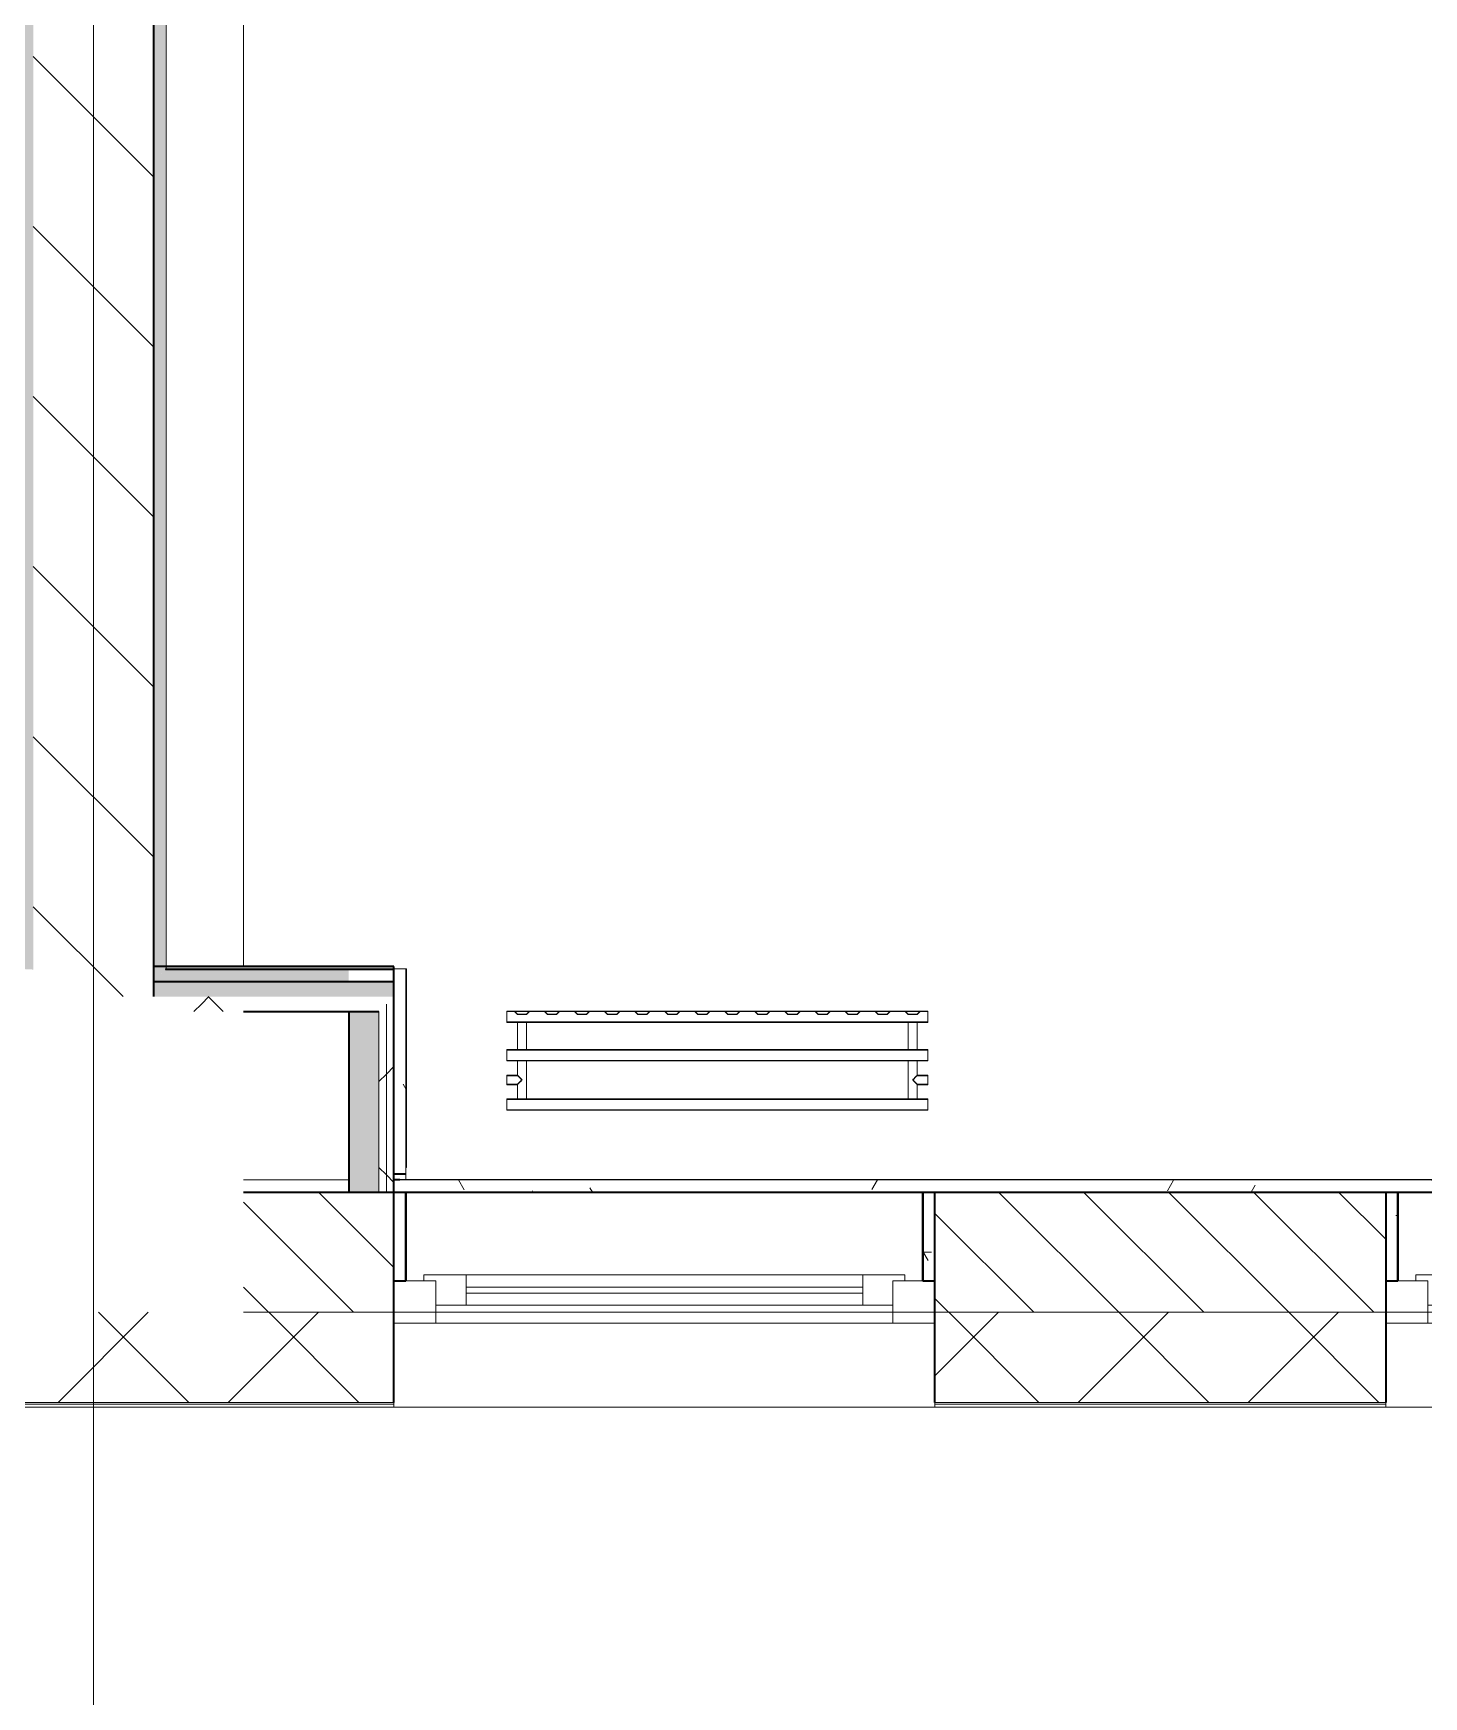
# Model space of a CAD drawing. Header units: millimetres. Extents: x 3914 to 443608, y -156176 to 78197.
# Drawn here: x 231524 to 233838, y -146717 to -143950 of the extents above; entities that cross this region are included whole.
import ezdxf

# ---------------------------------------------------------------- set-up
doc = ezdxf.new("R2010")
doc.units = ezdxf.units.MM
for name, color, linetype, lineweight in [('A-FLOR', 7, 'Continuous', 9), ('A-GLAZ', 7, 'Continuous', 9), ('A-GLAZ-1', 7, 'Continuous', 5), ('A-WALL', 7, 'Continuous', 5), ('A-WALL-1', 7, 'Continuous', 35), ('I-WALL', 7, 'Continuous', 5), ('Оси', 7, 'Continuous', 9)]:
    doc.layers.add(name, color=color, linetype=linetype, lineweight=lineweight)
doc.layers.add('A-WALL-FNSH-1', color=9, linetype='Continuous', lineweight=5, true_color=0x808080)
doc.layers.add('M-EQPM-1', color=7, linetype='Continuous', lineweight=9, true_color=0xb2b2b2)
pattern_1 = [(0, (174964.42, -145977.62), (243.84, 60.96), [20.117, -162.763, 20.117, -162.763, -975.36]), (0, (174964.42, -145977.62), (243.84, 60.96), [-365.76, 20.117, -345.643, 20.117, -162.763, -426.72]), (0, (174964.42, -145977.62), (243.84, 60.96), [-914.4, 20.117, -101.803, 20.117, -284.683]), (120, (175055.86, -145947.14), (-174.71291, 180.691634), [20.117, -162.763, 20.117, -162.763, -975.36]), (120, (175055.86, -145947.14), (-174.71291, 180.691634), [-365.76, 20.117, -345.643, 20.117, -162.763, -426.72]), (120, (175055.86, -145947.14), (-174.71291, 180.691634), [-914.4, 20.117, -101.803, 20.117, -284.683]), (240, (175086.34, -145825.22), (-69.12709, -241.651634), [20.117, -162.763, 20.117, -162.763, -975.36]), (240, (175086.34, -145825.22), (-69.12709, -241.651634), [-365.76, 20.117, -345.643, 20.117, -162.763, -426.72]), (240, (175086.34, -145825.22), (-69.12709, -241.651634), [-914.4, 20.117, -101.803, 20.117, -284.683])]
pattern_2 = [(45, (174964.42, -145977.62), (-212.132, 212.132), []), (135, (174964.42, -145977.62), (-212.132, -212.132), [])]

# ---------------------------------------------------------------- blocks, each defined once
blk = doc.blocks.new('radiator_prado_classic_z_tip_30_po exemplyaru - Classic Z Тип 30-500-V464-Объем проектирования 2 этажа')
at = {"layer": 'M-EQPM-1'}
for p, q in [((0, 228), (0, 210)), ((700, 228), (0, 228)), ((0, 210), (0, 228)), ((0, 228), (12.5, 228)), ((12.5, 228), (37.5, 228)), ((37.5, 228), (12.5, 228)), ((12.5, 228), (37.5, 228)), ((12.5, 228), (17.5, 223)), ((12.5, 228), (17.5, 223)), ((32.5, 223), (17.5, 223)), ((17.5, 223), (32.5, 223)), ((32.5, 223), (37.5, 228)), ((37.5, 228), (32.5, 223)), ((37.5, 228), (62.5, 228)), ((62.5, 228), (87.5, 228)), ((87.5, 228), (62.5, 228)), ((62.5, 228), (87.5, 228)), ((62.5, 228), (67.5, 223)), ((62.5, 228), (67.5, 223)), ((82.5, 223), (67.5, 223)), ((67.5, 223), (82.5, 223)), ((82.5, 223), (87.5, 228)), ((87.5, 228), (82.5, 223)), ((87.5, 228), (112.5, 228)), ((112.5, 228), (137.5, 228)), ((137.5, 228), (112.5, 228)), ((112.5, 228), (137.5, 228)), ((112.5, 228), (117.5, 223)), ((112.5, 228), (117.5, 223)), ((132.5, 223), (117.5, 223)), ((117.5, 223), (132.5, 223)), ((132.5, 223), (137.5, 228)), ((137.5, 228), (132.5, 223)), ((137.5, 228), (162.5, 228)), ((162.5, 228), (187.5, 228)), ((187.5, 228), (162.5, 228)), ((162.5, 228), (187.5, 228)), ((162.5, 228), (167.5, 223)), ((162.5, 228), (167.5, 223)), ((182.5, 223), (167.5, 223)), ((167.5, 223), (182.5, 223)), ((182.5, 223), (187.5, 228)), ((187.5, 228), (182.5, 223)), ((187.5, 228), (212.5, 228)), ((212.5, 228), (237.5, 228)), ((237.5, 228), (212.5, 228)), ((212.5, 228), (237.5, 228)), ((212.5, 228), (217.5, 223)), ((212.5, 228), (217.5, 223)), ((232.5, 223), (217.5, 223)), ((217.5, 223), (232.5, 223)), ((232.5, 223), (237.5, 228)), ((237.5, 228), (232.5, 223)), ((237.5, 228), (262.5, 228)), ((262.5, 228), (287.5, 228)), ((287.5, 228), (262.5, 228)), ((262.5, 228), (287.5, 228)), ((262.5, 228), (267.5, 223)), ((262.5, 228), (267.5, 223)), ((282.5, 223), (267.5, 223)), ((267.5, 223), (282.5, 223)), ((282.5, 223), (287.5, 228)), ((287.5, 228), (282.5, 223)), ((287.5, 228), (312.5, 228)), ((312.5, 228), (337.5, 228)), ((337.5, 228), (312.5, 228)), ((312.5, 228), (337.5, 228)), ((312.5, 228), (317.5, 223)), ((312.5, 228), (317.5, 223)), ((332.5, 223), (317.5, 223)), ((317.5, 223), (332.5, 223)), ((332.5, 223), (337.5, 228)), ((337.5, 228), (332.5, 223)), ((337.5, 228), (362.5, 228)), ((362.5, 228), (387.5, 228)), ((387.5, 228), (362.5, 228)), ((362.5, 228), (387.5, 228)), ((362.5, 228), (367.5, 223)), ((362.5, 228), (367.5, 223)), ((382.5, 223), (367.5, 223)), ((367.5, 223), (382.5, 223)), ((382.5, 223), (387.5, 228)), ((387.5, 228), (382.5, 223)), ((387.5, 228), (412.5, 228)), ((412.5, 228), (437.5, 228)), ((437.5, 228), (412.5, 228)), ((412.5, 228), (437.5, 228)), ((412.5, 228), (417.5, 223)), ((412.5, 228), (417.5, 223)), ((432.5, 223), (417.5, 223)), ((417.5, 223), (432.5, 223)), ((432.5, 223), (437.5, 228)), ((437.5, 228), (432.5, 223)), ((437.5, 228), (462.5, 228)), ((462.5, 228), (487.5, 228)), ((487.5, 228), (462.5, 228)), ((462.5, 228), (487.5, 228)), ((462.5, 228), (467.5, 223)), ((462.5, 228), (467.5, 223)), ((482.5, 223), (467.5, 223)), ((467.5, 223), (482.5, 223)), ((482.5, 223), (487.5, 228)), ((487.5, 228), (482.5, 223)), ((487.5, 228), (512.5, 228)), ((512.5, 228), (537.5, 228)), ((537.5, 228), (512.5, 228)), ((512.5, 228), (537.5, 228)), ((512.5, 228), (517.5, 223)), ((512.5, 228), (517.5, 223)), ((532.5, 223), (517.5, 223)), ((517.5, 223), (532.5, 223)), ((532.5, 223), (537.5, 228)), ((537.5, 228), (532.5, 223)), ((537.5, 228), (562.5, 228)), ((562.5, 228), (587.5, 228)), ((587.5, 228), (562.5, 228)), ((562.5, 228), (587.5, 228)), ((562.5, 228), (567.5, 223)), ((562.5, 228), (567.5, 223)), ((582.5, 223), (567.5, 223)), ((567.5, 223), (582.5, 223)), ((582.5, 223), (587.5, 228)), ((587.5, 228), (582.5, 223)), ((587.5, 228), (612.5, 228)), ((612.5, 228), (637.5, 228)), ((637.5, 228), (612.5, 228)), ((612.5, 228), (637.5, 228)), ((612.5, 228), (617.5, 223)), ((617.5, 223), (612.5, 228)), ((632.5, 223), (617.5, 223)), ((617.5, 223), (632.5, 223)), ((632.5, 223), (637.5, 228)), ((637.5, 228), (632.5, 223)), ((637.5, 228), (662.5, 228)), ((662.5, 228), (687.5, 228)), ((687.5, 228), (662.5, 228)), ((662.5, 228), (687.5, 228)), ((662.5, 228), (667.5, 223)), ((662.5, 228), (667.5, 223)), ((682.5, 223), (667.5, 223)), ((667.5, 223), (682.5, 223)), ((682.5, 223), (687.5, 228)), ((687.5, 228), (682.5, 223)), ((687.5, 228), (700, 228)), ((700, 210), (700, 228)), ((700, 228), (700, 210)), ((0, 210), (700, 210)), ((17.8, 210), (0, 210)), ((17.5, 210), (17.5, 164)), ((17.5, 210), (17.5, 164)), ((17.8, 210), (17.5, 210)), ((17.5, 210), (17.8, 210)), ((17.8, 210), (17.5, 210)), ((17.5, 210), (32.5, 210)), ((28.7, 210), (17.8, 210)), ((17.8, 210), (25, 210)), ((32.2, 210), (17.8, 210)), ((25, 210), (28.7, 210)), ((31.5, 210), (28.7, 210)), ((28.7, 210), (32.2, 210)), ((32.2, 210), (31.5, 210)), ((32.5, 210), (32.2, 210)), ((32.2, 210), (32.5, 210)), ((32.5, 210), (32.2, 210)), ((667.8, 210), (32.2, 210)), ((32.5, 164), (32.5, 210)), ((32.5, 164), (32.5, 210)), ((667.5, 210), (667.5, 164)), ((667.5, 210), (667.5, 164)), ((667.8, 210), (667.5, 210)), ((667.5, 210), (682.5, 210)), ((667.8, 210), (667.5, 210)), ((667.5, 210), (667.8, 210)), ((682.2, 210), (667.8, 210)), ((682.2, 210), (667.8, 210)), ((667.8, 210), (682.2, 210)), ((682.5, 210), (682.2, 210)), ((682.5, 210), (682.2, 210)), ((682.2, 210), (682.5, 210)), ((700, 210), (682.2, 210)), ((682.5, 164), (682.5, 210)), ((682.5, 164), (682.5, 210)), ((700, 164), (0, 164)), ((0, 164), (0, 146)), ((0, 146), (0, 164)), ((0, 164), (17.8, 164)), ((0, 146), (700, 146)), ((18.5, 146), (0, 146)), ((17.8, 164), (17.5, 164)), ((17.5, 164), (17.8, 164)), ((17.8, 164), (17.5, 164)), ((17.5, 164), (32.5, 164)), ((17.5, 146), (17.5, 121.5)), ((17.5, 146), (17.5, 121.5)), ((17.5, 146), (18.5, 146)), ((18.5, 146), (17.5, 146)), ((17.5, 146), (18.5, 146)), ((32.5, 146), (17.5, 146)), ((21.2, 164), (17.8, 164)), ((17.8, 164), (32.2, 164)), ((32.2, 164), (17.8, 164)), ((18.5, 146), (28.7, 146)), ((32.2, 146), (18.5, 146)), ((18.5, 146), (32.2, 146)), ((23.1, 164), (21.2, 164)), ((32.2, 164), (23.1, 164)), ((28.7, 146), (31.5, 146)), ((31.5, 146), (32.2, 146)), ((32.5, 164), (32.2, 164)), ((32.2, 164), (32.5, 164)), ((32.5, 164), (32.2, 164)), ((32.2, 164), (667.8, 164)), ((32.2, 146), (32.5, 146)), ((32.5, 146), (32.2, 146)), ((32.2, 146), (32.5, 146)), ((667.8, 146), (32.2, 146)), ((32.5, 82), (32.5, 146)), ((32.5, 82), (32.5, 146)), ((667.8, 164), (667.5, 164)), ((667.5, 164), (682.5, 164)), ((667.8, 164), (667.5, 164)), ((667.5, 164), (667.8, 164)), ((667.5, 146), (667.5, 82)), ((667.5, 146), (667.5, 82)), ((667.5, 146), (667.8, 146)), ((682.5, 146), (667.5, 146)), ((667.5, 146), (667.8, 146)), ((667.8, 146), (667.5, 146)), ((682.2, 164), (667.8, 164)), ((682.2, 164), (667.8, 164)), ((667.8, 164), (682.2, 164)), ((667.8, 146), (681.5, 146)), ((667.8, 146), (681.5, 146)), ((681.5, 146), (667.8, 146)), ((681.5, 146), (682.5, 146)), ((681.5, 146), (682.5, 146)), ((682.5, 146), (681.5, 146)), ((700, 146), (681.5, 146)), ((682.5, 164), (682.2, 164)), ((682.5, 164), (682.2, 164)), ((682.2, 164), (682.5, 164)), ((682.2, 164), (700, 164)), ((682.5, 121.5), (682.5, 146)), ((682.5, 121.5), (682.5, 146)), ((700, 146), (700, 164)), ((700, 164), (700, 146)), ((17.5, 121.5), (0, 121.5)), ((17.5, 121.5), (0, 121.5)), ((0, 121.5), (0, 120.5)), ((0, 106.5), (0, 121.5)), ((0, 120.5), (0, 107.5)), ((0, 120.5), (0, 119.3)), ((0, 114), (0, 120.5)), ((0, 120.5), (0, 120.5)), ((0, 119.3), (0, 117.8)), ((0, 117.8), (0, 114)), ((0, 114), (0, 110.3)), ((0, 107.5), (0, 114)), ((700, 121.5), (682.5, 121.5)), ((700, 121.5), (682.5, 121.5)), ((700, 121.5), (700, 106.5)), ((700, 120.5), (700, 121.5)), ((700, 121.5), (700, 120.5)), ((700, 120.5), (700, 121.5)), ((700, 107.5), (700, 120.5)), ((700, 120.5), (700, 107.5)), ((700, 107.5), (700, 120.5)), ((0, 110.3), (0, 108.7)), ((0, 108.7), (0, 107.5)), ((0, 107.5), (0, 106.5)), ((0, 107.5), (0, 107.5)), ((0, 106.5), (17.5, 106.5)), ((0, 106.5), (17.5, 106.5)), ((17.5, 106.5), (17.5, 82)), ((17.5, 106.5), (17.5, 82)), ((682.5, 82), (682.5, 106.5)), ((682.5, 106.5), (700, 106.5)), ((682.5, 82), (682.5, 106.5)), ((682.5, 106.5), (700, 106.5)), ((700, 106.5), (700, 107.5)), ((700, 107.5), (700, 106.5)), ((700, 106.5), (700, 107.5)), ((700, 82), (0, 82)), ((0, 82), (0, 64)), ((0, 64), (0, 82)), ((0, 82), (18.5, 82)), ((700, 64), (0, 64)), ((0, 64), (700, 64)), ((18.5, 82), (17.5, 82)), ((17.5, 82), (18.5, 82)), ((18.5, 82), (17.5, 82)), ((17.5, 82), (32.5, 82)), ((23.1, 82), (18.5, 82)), ((18.5, 82), (32.2, 82)), ((32.2, 82), (18.5, 82)), ((30.3, 82), (23.1, 82)), ((31.5, 82), (30.3, 82)), ((32.2, 82), (31.5, 82)), ((32.5, 82), (32.2, 82)), ((32.2, 82), (32.5, 82)), ((32.5, 82), (32.2, 82)), ((32.2, 82), (667.8, 82)), ((667.8, 82), (667.5, 82)), ((667.5, 82), (682.5, 82)), ((667.8, 82), (667.5, 82)), ((667.5, 82), (667.8, 82)), ((681.5, 82), (667.8, 82)), ((681.5, 82), (667.8, 82)), ((667.8, 82), (681.5, 82)), ((682.5, 82), (681.5, 82)), ((682.5, 82), (681.5, 82)), ((681.5, 82), (682.5, 82)), ((681.5, 82), (700, 82)), ((700, 64), (700, 82)), ((700, 82), (700, 64))]:
    blk.add_line(p, q, dxfattribs=at)
for points, knots in [([(18.5, 120.5), (18.4, 120.6), (18.3, 120.7), (18.1, 120.9), (17.9, 121.1), (17.8, 121.2), (17.7, 121.3), (17.5, 121.5), (17.5, 121.5), (17.5, 121.5)], [0.7142857, 0.7142857, 0.7142857, 0.7142857, 0.75, 0.7857143, 0.8214286, 0.8571429, 0.8928571, 0.9285714, 1, 1, 1, 1]), ([(17.5, 121.5), (17.5, 121.5), (17.5, 121.5), (17.7, 121.3), (17.8, 121.2), (17.9, 121.1), (18.1, 120.9), (18.3, 120.7), (18.4, 120.6), (18.5, 120.5)], [0, 0, 0, 0, 0.0714286, 0.1071429, 0.1428571, 0.1785714, 0.2142857, 0.25, 0.2857143, 0.2857143, 0.2857143, 0.2857143]), ([(17.5, 121.5), (17.5, 121.5), (17.5, 121.5), (17.7, 121.3), (17.8, 121.2), (17.9, 121.1), (18.1, 120.9), (18.3, 120.7), (18.4, 120.6), (18.5, 120.5)], [0, 0, 0, 0, 0.0714286, 0.1071429, 0.1428571, 0.1785714, 0.2142857, 0.25, 0.2857143, 0.2857143, 0.2857143, 0.2857143]), ([(25, 114), (24.5, 114.5), (23.6, 115.4), (22.4, 116.6), (21.6, 117.4), (21.1, 117.9), (20.8, 118.2), (20.5, 118.5), (20.2, 118.8), (19.8, 119.1), (19.6, 119.4), (19.3, 119.7), (19, 120), (18.7, 120.3), (18.5, 120.5), (18.3, 120.7), (18.1, 120.9), (17.9, 121.1), (17.8, 121.2), (17.7, 121.3), (17.5, 121.5), (17.5, 121.5), (17.5, 121.5)], [0, 0, 0, 0, 0.142857, 0.285714, 0.357143, 0.392857, 0.428571, 0.464286, 0.5, 0.535714, 0.571429, 0.607143, 0.642857, 0.678571, 0.714286, 0.75, 0.785714, 0.821429, 0.857143, 0.892857, 0.928571, 1, 1, 1, 1]), ([(17.5, 106.5), (17.5, 106.5), (17.5, 106.5), (17.7, 106.7), (17.8, 106.8), (17.9, 106.9), (18.1, 107.1), (18.3, 107.3), (18.5, 107.5), (18.7, 107.7), (19, 108), (19.3, 108.3), (19.6, 108.6), (19.8, 108.9), (20.3, 109.3), (20.7, 109.7), (21.1, 110.1), (21.6, 110.6), (22.4, 111.4), (23.6, 112.6), (24.5, 113.5), (25, 114)], [0, 0, 0, 0, 0.071429, 0.107143, 0.142857, 0.178571, 0.214286, 0.25, 0.285714, 0.321429, 0.357143, 0.392857, 0.428571, 0.464286, 0.5, 0.571429, 0.607143, 0.642857, 0.714286, 0.857143, 1, 1, 1, 1]), ([(22.1, 116.9), (21.9, 117.1), (21.6, 117.4), (21.1, 117.9), (20.8, 118.2), (20.5, 118.5), (20.2, 118.8), (19.9, 119.2), (19.7, 119.3), (19.6, 119.4)], [0.2857143, 0.2857143, 0.2857143, 0.2857143, 0.3571429, 0.3928571, 0.4285714, 0.4642857, 0.5, 0.5357143, 0.5714286, 0.5714286, 0.5714286, 0.5714286]), ([(19.6, 119.4), (19.7, 119.3), (19.9, 119.2), (20.3, 118.7), (20.7, 118.3), (21.1, 117.9), (21.6, 117.4), (21.9, 117.1), (22.1, 116.9)], [0.4285714, 0.4285714, 0.4285714, 0.4285714, 0.4642857, 0.5, 0.5714286, 0.6071429, 0.6428571, 0.7142857, 0.7142857, 0.7142857, 0.7142857]), ([(19.6, 119.4), (19.7, 119.3), (19.8, 119.1), (20.3, 118.7), (20.7, 118.3), (21.1, 117.9), (21.6, 117.4), (21.9, 117.1), (22.1, 116.9)], [0.4285714, 0.4285714, 0.4285714, 0.4285714, 0.4642857, 0.5, 0.5714286, 0.6071429, 0.6428571, 0.7142857, 0.7142857, 0.7142857, 0.7142857]), ([(19.6, 108.6), (19.7, 108.7), (19.9, 108.8), (20.3, 109.3), (20.7, 109.7), (21.1, 110.1), (21.6, 110.6), (21.9, 110.9), (22.1, 111.1)], [0.4285714, 0.4285714, 0.4285714, 0.4285714, 0.4642857, 0.5, 0.5714286, 0.6071429, 0.6428571, 0.7142857, 0.7142857, 0.7142857, 0.7142857]), ([(22.1, 111.1), (21.9, 110.9), (21.6, 110.6), (21.1, 110.1), (20.8, 109.8), (20.5, 109.5), (20.2, 109.2), (19.9, 108.8), (19.7, 108.7), (19.6, 108.6)], [0.2857143, 0.2857143, 0.2857143, 0.2857143, 0.3571429, 0.3928571, 0.4285714, 0.4642857, 0.5, 0.5357143, 0.5714286, 0.5714286, 0.5714286, 0.5714286]), ([(22.1, 111.1), (21.9, 110.9), (21.6, 110.6), (21.1, 110.1), (20.8, 109.8), (20.5, 109.5), (20.2, 109.2), (19.8, 108.9), (19.7, 108.7), (19.6, 108.6)], [0.2857143, 0.2857143, 0.2857143, 0.2857143, 0.3571429, 0.3928571, 0.4285714, 0.4642857, 0.5, 0.5357143, 0.5714286, 0.5714286, 0.5714286, 0.5714286]), ([(675, 114), (675.5, 114.5), (676.4, 115.4), (677.6, 116.6), (678.4, 117.4), (678.9, 117.9), (679.2, 118.2), (679.5, 118.5), (679.8, 118.8), (680.1, 119.2), (680.4, 119.4), (680.7, 119.7), (681, 120), (681.3, 120.3), (681.5, 120.5), (681.7, 120.7), (681.9, 120.9), (682.1, 121.1), (682.2, 121.2), (682.3, 121.3), (682.5, 121.5), (682.5, 121.5), (682.5, 121.5)], [0, 0, 0, 0, 0.142857, 0.285714, 0.357143, 0.392857, 0.428571, 0.464286, 0.5, 0.535714, 0.571429, 0.607143, 0.642857, 0.678571, 0.714286, 0.75, 0.785714, 0.821429, 0.857143, 0.892857, 0.928571, 1, 1, 1, 1]), ([(682.5, 106.5), (682.5, 106.5), (682.5, 106.5), (682.3, 106.7), (682.2, 106.8), (682.1, 106.9), (681.9, 107.1), (681.7, 107.3), (681.5, 107.5), (681.3, 107.7), (681, 108), (680.7, 108.3), (680.4, 108.6), (680.1, 108.8), (679.7, 109.3), (679.3, 109.7), (678.9, 110.1), (678.4, 110.6), (677.6, 111.4), (676.4, 112.6), (675.5, 113.5), (675, 114)], [0, 0, 0, 0, 0.071429, 0.107143, 0.142857, 0.178571, 0.214286, 0.25, 0.285714, 0.321429, 0.357143, 0.392857, 0.428571, 0.464286, 0.5, 0.571429, 0.607143, 0.642857, 0.714286, 0.857143, 1, 1, 1, 1]), ([(680.4, 119.4), (680.3, 119.3), (680.1, 119.2), (679.7, 118.7), (679.3, 118.3), (678.9, 117.9), (678.4, 117.4), (678.1, 117.1), (677.9, 116.9)], [0.4285714, 0.4285714, 0.4285714, 0.4285714, 0.4642857, 0.5, 0.5714286, 0.6071429, 0.6428571, 0.7142857, 0.7142857, 0.7142857, 0.7142857]), ([(677.9, 116.9), (678.1, 117.1), (678.4, 117.4), (678.9, 117.9), (679.2, 118.2), (679.5, 118.5), (679.8, 118.8), (680.1, 119.2), (680.3, 119.3), (680.4, 119.4)], [0.2857143, 0.2857143, 0.2857143, 0.2857143, 0.3571429, 0.3928571, 0.4285714, 0.4642857, 0.5, 0.5357143, 0.5714286, 0.5714286, 0.5714286, 0.5714286]), ([(679.2, 118.2), (679.1, 118.1), (678.9, 117.9), (678.4, 117.4), (678.1, 117.1), (677.9, 116.9)], [0.5714286, 0.5714286, 0.5714286, 0.5714286, 0.6071429, 0.6428571, 0.7142857, 0.7142857, 0.7142857, 0.7142857]), ([(677.9, 111.1), (678.1, 110.9), (678.4, 110.6), (678.9, 110.1), (679.2, 109.8), (679.5, 109.5), (679.8, 109.2), (680.1, 108.8), (680.3, 108.7), (680.4, 108.6)], [0.2857143, 0.2857143, 0.2857143, 0.2857143, 0.3571429, 0.3928571, 0.4285714, 0.4642857, 0.5, 0.5357143, 0.5714286, 0.5714286, 0.5714286, 0.5714286]), ([(677.9, 111.1), (678.1, 110.9), (678.4, 110.6), (678.9, 110.1), (679.2, 109.8), (679.5, 109.5), (679.8, 109.2), (680.1, 108.8), (680.3, 108.7), (680.4, 108.6)], [0.2857143, 0.2857143, 0.2857143, 0.2857143, 0.3571429, 0.3928571, 0.4285714, 0.4642857, 0.5, 0.5357143, 0.5714286, 0.5714286, 0.5714286, 0.5714286]), ([(680.4, 108.6), (680.3, 108.7), (680.1, 108.8), (679.7, 109.3), (679.3, 109.7), (678.9, 110.1), (678.4, 110.6), (678.1, 110.9), (677.9, 111.1)], [0.4285714, 0.4285714, 0.4285714, 0.4285714, 0.4642857, 0.5, 0.5714286, 0.6071429, 0.6428571, 0.7142857, 0.7142857, 0.7142857, 0.7142857]), ([(680.4, 119.4), (680.3, 119.3), (680.1, 119.2), (679.7, 118.7), (679.4, 118.4), (679.2, 118.2)], [0.4285714, 0.4285714, 0.4285714, 0.4285714, 0.4642857, 0.5, 0.5714286, 0.5714286, 0.5714286, 0.5714286]), ([(682.5, 121.5), (682.5, 121.5), (682.5, 121.5), (682.3, 121.3), (682.2, 121.2), (682.1, 121.1), (681.9, 120.9), (681.7, 120.7), (681.6, 120.6), (681.5, 120.5)], [0, 0, 0, 0, 0.0714286, 0.1071429, 0.1428571, 0.1785714, 0.2142857, 0.25, 0.2857143, 0.2857143, 0.2857143, 0.2857143]), ([(682.5, 121.5), (682.5, 121.5), (682.5, 121.5), (682.3, 121.3), (682.2, 121.2), (682.1, 121.1), (681.9, 120.9), (681.7, 120.7), (681.6, 120.6), (681.5, 120.5)], [0, 0, 0, 0, 0.0714286, 0.1071429, 0.1428571, 0.1785714, 0.2142857, 0.25, 0.2857143, 0.2857143, 0.2857143, 0.2857143]), ([(681.5, 120.5), (681.6, 120.6), (681.7, 120.7), (681.9, 120.9), (682.1, 121.1), (682.2, 121.2), (682.3, 121.3), (682.5, 121.5), (682.5, 121.5), (682.5, 121.5)], [0.7142857, 0.7142857, 0.7142857, 0.7142857, 0.75, 0.7857143, 0.8214286, 0.8571429, 0.8928571, 0.9285714, 1, 1, 1, 1]), ([(17.5, 106.5), (17.5, 106.5), (17.5, 106.5), (17.7, 106.7), (17.8, 106.8), (17.9, 106.9), (18.1, 107.1), (18.3, 107.3), (18.4, 107.4), (18.5, 107.5)], [0, 0, 0, 0, 0.0714286, 0.1071429, 0.1428571, 0.1785714, 0.2142857, 0.25, 0.2857143, 0.2857143, 0.2857143, 0.2857143]), ([(18.5, 107.5), (18.4, 107.4), (18.3, 107.3), (18.1, 107.1), (17.9, 106.9), (17.8, 106.8), (17.7, 106.7), (17.5, 106.5), (17.5, 106.5), (17.5, 106.5)], [0.7142857, 0.7142857, 0.7142857, 0.7142857, 0.75, 0.7857143, 0.8214286, 0.8571429, 0.8928571, 0.9285714, 1, 1, 1, 1]), ([(18.5, 107.5), (18.4, 107.4), (18.3, 107.3), (18.1, 107.1), (17.9, 106.9), (17.8, 106.8), (17.7, 106.7), (17.5, 106.5), (17.5, 106.5), (17.5, 106.5)], [0.7142857, 0.7142857, 0.7142857, 0.7142857, 0.75, 0.7857143, 0.8214286, 0.8571429, 0.8928571, 0.9285714, 1, 1, 1, 1]), ([(681.5, 107.5), (681.6, 107.4), (681.7, 107.3), (681.9, 107.1), (682.1, 106.9), (682.2, 106.8), (682.3, 106.7), (682.5, 106.5), (682.5, 106.5), (682.5, 106.5)], [0.7142857, 0.7142857, 0.7142857, 0.7142857, 0.75, 0.7857143, 0.8214286, 0.8571429, 0.8928571, 0.9285714, 1, 1, 1, 1]), ([(681.5, 107.5), (681.6, 107.4), (681.7, 107.3), (681.9, 107.1), (682.1, 106.9), (682.2, 106.8), (682.3, 106.7), (682.5, 106.5), (682.5, 106.5), (682.5, 106.5)], [0.7142857, 0.7142857, 0.7142857, 0.7142857, 0.75, 0.7857143, 0.8214286, 0.8571429, 0.8928571, 0.9285714, 1, 1, 1, 1]), ([(682.5, 106.5), (682.5, 106.5), (682.5, 106.5), (682.3, 106.7), (682.2, 106.8), (682.1, 106.9), (681.9, 107.1), (681.7, 107.3), (681.6, 107.4), (681.5, 107.5)], [0, 0, 0, 0, 0.0714286, 0.1071429, 0.1428571, 0.1785714, 0.2142857, 0.25, 0.2857143, 0.2857143, 0.2857143, 0.2857143])]:
    blk.add_open_spline(points, degree=3, knots=knots, dxfattribs=at)
for points in [[(19.6, 119.4), (19.5, 119.5), (19.3, 119.7), (19, 120), (18.7, 120.3), (18.6, 120.4), (18.5, 120.5)], [(18.5, 120.5), (18.6, 120.4), (18.7, 120.3), (19, 120), (19.3, 119.7), (19.5, 119.5), (19.6, 119.4)], [(18.5, 120.5), (18.6, 120.4), (18.7, 120.3), (19, 120), (19.3, 119.7), (19.5, 119.5), (19.6, 119.4)], [(23.6, 115.4), (23.1, 115.9), (22.6, 116.4), (22.1, 116.9)], [(22.1, 116.9), (22.6, 116.4), (23.6, 115.4), (24.5, 114.5), (25, 114)], [(22.1, 116.9), (22.6, 116.4), (23.6, 115.4), (24.5, 114.5), (25, 114)], [(22.1, 111.1), (22.6, 111.6), (23.6, 112.6), (24.5, 113.5), (25, 114)], [(25, 114), (24.5, 113.5), (23.6, 112.6), (22.6, 111.6), (22.1, 111.1)], [(25, 114), (24.5, 113.5), (23.6, 112.6), (22.6, 111.6), (22.1, 111.1)], [(25, 114), (24.5, 114.5), (24, 115), (23.6, 115.4)], [(677.9, 116.9), (677.4, 116.4), (676.4, 115.4), (675.5, 114.5), (675, 114)], [(677.9, 116.9), (677.4, 116.4), (676.4, 115.4), (675.5, 114.5), (675, 114)], [(675, 114), (675.5, 114.5), (676.4, 115.4), (677.4, 116.4), (677.9, 116.9)], [(675, 114), (675.5, 113.5), (676.4, 112.6), (677.4, 111.6), (677.9, 111.1)], [(675, 114), (675.5, 113.5), (676.4, 112.6), (677.4, 111.6), (677.9, 111.1)], [(677.9, 111.1), (677.4, 111.6), (676.4, 112.6), (675.5, 113.5), (675, 114)], [(681.5, 120.5), (681.4, 120.4), (681.3, 120.3), (681, 120), (680.7, 119.7), (680.5, 119.5), (680.4, 119.4)], [(681.5, 120.5), (681.4, 120.4), (681.3, 120.3), (681, 120), (680.7, 119.7), (680.5, 119.5), (680.4, 119.4)], [(680.4, 119.4), (680.5, 119.5), (680.7, 119.7), (681, 120), (681.3, 120.3), (681.4, 120.4), (681.5, 120.5)], [(18.5, 107.5), (18.6, 107.6), (18.7, 107.7), (19, 108), (19.3, 108.3), (19.5, 108.5), (19.6, 108.6)], [(19.6, 108.6), (19.5, 108.5), (19.3, 108.3), (19, 108), (18.7, 107.7), (18.6, 107.6), (18.5, 107.5)], [(19.6, 108.6), (19.5, 108.5), (19.3, 108.3), (19, 108), (18.7, 107.7), (18.6, 107.6), (18.5, 107.5)], [(680.4, 108.6), (680.5, 108.5), (680.7, 108.3), (681, 108), (681.3, 107.7), (681.4, 107.6), (681.5, 107.5)], [(680.4, 108.6), (680.5, 108.5), (680.7, 108.3), (681, 108), (681.3, 107.7), (681.4, 107.6), (681.5, 107.5)], [(681.5, 107.5), (681.4, 107.6), (681.3, 107.7), (681, 108), (680.7, 108.3), (680.5, 108.5), (680.4, 108.6)]]:
    blk.add_open_spline(points, degree=3, dxfattribs=at)
blk = doc.blocks.new('120_Окно_СКБ_1Ст - 120_Окно_СКБ_1Ст 900х2500_h_-20664874-Объем проектирования 2 этажа')
at = {"layer": 'A-GLAZ'}
for p, q in [((-450, -127), (-450, -57)), ((-450, -57), (-380, -57)), ((-380, -57), (-380, -127)), ((380, -127), (380, -57)), ((380, -57), (450, -57)), ((450, -57), (450, -127)), ((380, -87), (-380, -87)), ((-380, -87), (-380, -127)), ((-330, -137), (-330, -87)), ((330, -137), (330, -87)), ((380, -127), (380, -87)), ((-380, -127), (-450, -127)), ((-380, -127), (-400, -127)), ((-400, -127), (-400, -137)), ((-400, -137), (400, -137)), ((400, -137), (-400, -137)), ((450, -127), (380, -127)), ((400, -127), (380, -127)), ((400, -137), (400, -127))]:
    blk.add_line(p, q, dxfattribs=at)
at = {"layer": 'A-GLAZ-1'}
for p, q in [((450, -57), (-450, -57)), ((-330, -107), (330, -107)), ((-430, -127), (-400, -127)), ((330, -117), (-330, -117)), ((401.9, -127), (430, -127))]:
    blk.add_line(p, q, dxfattribs=at)
blk = doc.blocks.new('120_Окно_СКБ_2Ст - 120_Окно_СКБ_2Ст 2100х2500 _мал створка СЛЕВА_-22446485-Объем проектирования 2 этажа')
at = {"layer": 'A-GLAZ'}
for p, q in [((-1050, -127), (-1050, -57)), ((-1050, -57), (-980, -57)), ((-980, -57), (-980, -127)), ((-220, -127), (-220, -57)), ((-220, -57), (-150, -57)), ((-150, -57), (-150, -127)), ((980, -127), (980, -57)), ((980, -57), (1050, -57)), ((1050, -57), (1050, -127)), ((-220, -87), (-980, -87)), ((-980, -87), (-980, -127)), ((-930, -137), (-930, -87)), ((-270, -137), (-270, -87)), ((-220, -127), (-220, -87)), ((980, -87), (-150, -87)), ((-150, -87), (-150, -127)), ((-100, -137), (-100, -87)), ((930, -137), (930, -87)), ((980, -127), (980, -87)), ((-980, -127), (-1050, -127)), ((-980, -127), (-1000, -127)), ((-1000, -127), (-1000, -137)), ((-1000, -137), (-200, -137)), ((-200, -137), (-1000, -137)), ((-150, -127), (-220, -127)), ((-200, -127), (-220, -127)), ((-200, -137), (-200, -127)), ((-150, -127), (-170, -127)), ((-170, -127), (-170, -137)), ((-170, -137), (1000, -137)), ((1000, -137), (-170, -137)), ((1050, -127), (980, -127)), ((1000, -127), (980, -127)), ((1000, -137), (1000, -127))]:
    blk.add_line(p, q, dxfattribs=at)
at = {"layer": 'A-GLAZ-1'}
for p, q in [((1050, -57), (-1050, -57)), ((-930, -107), (-270, -107)), ((-100, -107), (930, -107)), ((-1050, -127), (-1000, -127)), ((-270, -117), (-930, -117)), ((-200, -127), (-170, -127)), ((930, -117), (-100, -117)), ((1000, -127), (1030, -127))]:
    blk.add_line(p, q, dxfattribs=at)

msp = doc.modelspace()

# ---------------------------------------------------------------- hatches: boundary and pattern name
at = {"layer": 'A-WALL'}
h = msp.add_hatch(dxfattribs=at)
h.set_pattern_fill('FP_2', color=256, style=0, pattern_type=2)
h.set_pattern_definition([(135, (174964.42, -145977.62), (-70.71068, -70.71068), [])])
h.paths.add_polyline_path([(231874.4, -146077.6), (232124.4, -146077.6), (232124.4, -145877.6), (231874.4, -145877.6), (231874.4, -145896.2)])
h.paths.add_polyline_path([(233024.4, -146077.6), (233774.4, -146077.6), (233774.4, -145877.6), (233024.4, -145877.6), (233024.4, -145896.2)])
h = msp.add_hatch(dxfattribs=at)
h.set_pattern_fill('FP_24', color=256, style=0, pattern_type=2)
h.set_pattern_definition([(45, (174964.42, -145977.62), (-141.42136, 141.42136), []), (135, (174964.42, -145977.62), (-141.42136, -141.42136), [])])
h.paths.add_polyline_path([(250444.4, -146227.6), (250664.4, -146227.6), (250664.4, -146077.6), (246524.4, -146077.6), (246524.4, -146227.6), (250240.9, -146227.6)])
h.paths.add_polyline_path([(242290.8, -146227.6), (245624.4, -146227.6), (245624.4, -146077.6), (242024.4, -146077.6), (242024.4, -146227.6)])
h.paths.add_polyline_path([(240374.4, -146227.6), (241124.4, -146227.6), (241124.4, -146077.6), (240124.4, -146077.6), (240124.4, -146227.6)])
h.paths.add_polyline_path([(236374.4, -146227.6), (237024.4, -146227.6), (237024.4, -146077.6), (235874.4, -146077.6), (235874.4, -146227.6)])
h.paths.add_polyline_path([(233774.4, -146227.6), (233774.4, -146077.6), (233024.4, -146077.6), (233024.4, -146227.6), (233618, -146227.6)])
h.paths.add_polyline_path([(231374.4, -146227.6), (232124.4, -146227.6), (232124.4, -146077.6), (231374.4, -146077.6), (231374.4, -146095.6)])
h.paths.add_polyline_path([(226874.4, -146227.6), (228274.4, -146227.6), (228274.4, -146077.6), (226874.4, -146077.6)])
h.paths.add_polyline_path([(222777, -146227.6), (223774.4, -146227.6), (223774.4, -146077.6), (222374.4, -146077.6), (222374.4, -146227.6)])
h.paths.add_polyline_path([(217874.4, -146227.6), (219000.8, -146227.6), (219000.8, -146077.6), (217624.4, -146077.6), (217624.4, -146227.6), (217717.8, -146227.6)])
h.paths.add_polyline_path([(220274.4, -146227.6), (220274.4, -146077.6), (219900.8, -146077.6), (219900.8, -146227.6)])
h.paths.add_polyline_path([(213454.4, -146227.6), (214524.4, -146227.6), (214524.4, -146077.6), (212954.4, -146077.6), (212954.4, -146227.6), (213381.4, -146227.6)])
h.paths.add_polyline_path([(207974.4, -146227.6), (208834.4, -146227.6), (208834.4, -146077.6), (207974.4, -146077.6), (207974.4, -146095.6)])
h.paths.add_polyline_path([(209767.8, -146227.6), (210854.4, -146227.6), (210854.4, -146077.6), (209734.4, -146077.6), (209734.4, -146227.6)])
h.paths.add_polyline_path([(204708.6, -146227.6), (205874.4, -146227.6), (205874.4, -146077.6), (204174.2, -146077.6), (204174.2, -146227.6)])
h.paths.add_polyline_path([(197481.3, -146227.6), (197674.4, -146227.6), (197674.4, -146077.6), (196574.4, -146077.6), (196574.4, -146227.6), (197474.4, -146227.6)])
h.paths.add_polyline_path([(201094.9, -146227.6), (201374.2, -146227.6), (201374.2, -146077.6), (199774.4, -146077.6), (199774.4, -146227.6), (200524.4, -146227.6)])
h.paths.add_polyline_path([(191624.4, -146227.6), (192224.4, -146227.6), (192224.4, -146077.6), (191074.4, -146077.6), (191074.4, -146227.6)])
h.paths.add_polyline_path([(193774.4, -146227.6), (193774.4, -146077.6), (193124.4, -146077.6), (193124.4, -146227.6), (193144.9, -146227.6)])
h.paths.add_polyline_path([(187124.4, -146227.6), (187974.4, -146227.6), (187974.4, -146077.6), (186624.4, -146077.6), (186624.4, -146227.6), (186640.3, -146227.6)])
h.paths.add_polyline_path([(181581.1, -146227.6), (183524.4, -146227.6), (183524.4, -146077.6), (179594.4, -146077.6), (179594.4, -146227.6), (180858.4, -146227.6)])
h.paths.add_polyline_path([(174854.4, -146227.6), (178694.4, -146227.6), (178694.4, -146077.6), (174704.4, -146077.6), (174704.4, -146227.6)])
at = {"layer": 'I-WALL'}
h = msp.add_hatch(dxfattribs=at)
h.set_pattern_fill('FP_23', color=256, style=0, pattern_type=2)
h.set_pattern_definition([(135, (174964.42, -145977.62), (-141.42136, -141.42136), [])])
h.paths.add_polyline_path([(231724.4, -145552.6), (231724.4, -138577.6), (231524.4, -138577.6), (231524.4, -145552.6)])
h = msp.add_hatch(dxfattribs=at)
h.set_pattern_fill('FP_191', color=256, style=0, pattern_type=2)
h.set_pattern_definition(pattern_1)
h.paths.add_polyline_path([(231724.4, -145527.6), (231744.4, -145506.6), (231744.4, -138598.6), (231724.4, -138597.6), (231724.4, -145507.6)])
h = msp.add_hatch(dxfattribs=at)
h.set_pattern_fill('FP_191', color=256, style=0, pattern_type=2)
h.set_pattern_definition(pattern_1)
h.paths.add_polyline_path([(231524.4, -145507.6), (231524.4, -138907.6), (231504.4, -138907.6), (231504.4, -145506.6)])
for points in [[(231744.4, -145552.6), (232124.4, -145552.6), (232124.4, -145527.6), (232049.4, -145527.6), (232049.4, -145507.6), (232124.4, -145505.6), (232124.4, -145502.6), (231744.4, -145502.6), (231743.5, -145507.6), (231724.4, -145527.6), (231724.4, -145552.6)], [(232099.4, -145877.6), (232099.4, -145577.6), (232049.4, -145577.6), (232049.4, -145877.6)]]:
    msp.add_hatch(color=256, dxfattribs=at).paths.add_polyline_path(points)
h = msp.add_hatch(dxfattribs=at)
h.set_pattern_fill('FP_191', color=256, style=0, pattern_type=2)
h.set_pattern_definition(pattern_1)
h.paths.add_polyline_path([(232124.4, -145847.6), (232144.4, -145847.6), (232144.4, -145527.6), (232124.4, -145527.6), (232124.4, -145577.6)])
h = msp.add_hatch(dxfattribs=at)
h.set_pattern_fill('FP_192', color=256, style=0, pattern_type=2)
h.set_pattern_definition(pattern_2)
h.paths.add_polyline_path([(232111.9, -145565.1), (232111.9, -145552.6), (231524.4, -145552.6), (231524.4, -145565.1), (232099.4, -145565.1)])
h = msp.add_hatch(dxfattribs=at)
h.set_pattern_fill('FP_192', color=256, style=0, pattern_type=2)
h.set_pattern_definition(pattern_2)
h.paths.add_polyline_path([(232111.9, -145877.6), (232124.4, -145877.6), (232124.4, -145552.6), (232111.9, -145552.6), (232111.9, -145857.6)])
h = msp.add_hatch(dxfattribs=at)
h.set_pattern_fill('FP_192', color=256, style=0, pattern_type=2)
h.set_pattern_definition(pattern_2)
h.paths.add_polyline_path([(232049.4, -145577.6), (232099.4, -145577.6), (232098.9, -145565.1), (231524.4, -145565.1), (231524.4, -145577.6), (231874.4, -145577.6)])
h = msp.add_hatch(dxfattribs=at)
h.set_pattern_fill('FP_192', color=256, style=0, pattern_type=2)
h.set_pattern_definition(pattern_2)
h.paths.add_polyline_path([(232111.9, -145877.6), (232111.9, -145565.1), (232099.4, -145565.1), (232099.4, -145877.6)])
h = msp.add_hatch(dxfattribs=at)
h.set_pattern_fill('FP_191', color=256, style=0, pattern_type=2)
h.set_pattern_definition(pattern_1)
h.paths.add_polyline_path([(232124.4, -145877.6), (235864.4, -145877.6), (235864.4, -145857.6), (232124.4, -145857.6)])
h = msp.add_hatch(dxfattribs=at)
h.set_pattern_fill('FP_191', color=256, style=0, pattern_type=2)
h.set_pattern_definition(pattern_1)
h.paths.add_polyline_path([(233024.4, -146025.6), (233024.4, -145877.6), (233004.4, -145877.6), (233004.4, -146025.6)])
h = msp.add_hatch(dxfattribs=at)
h.set_pattern_fill('FP_191', color=256, style=0, pattern_type=2)
h.set_pattern_definition(pattern_1)
h.paths.add_polyline_path([(233774.4, -146025.6), (233794.4, -146025.6), (233794.4, -145877.6), (233774.4, -145877.6), (233774.4, -145896.2)])

# ---------------------------------------------------------------- linework, layer by layer
at = {"layer": 'A-FLOR'}
for p, q in [((231874.4, -138596.7), (231874.4, -145501.7)), ((231874.4, -138597.6), (231874.4, -145502.6)), ((232144.4, -145856.7), (232144.4, -145506.7)), ((232144.4, -145857.6), (232144.4, -145507.6))]:
    msp.add_line(p, q, dxfattribs=at)
at = {"layer": 'A-WALL'}
for p, q in [((232099.4, -145577.6), (232099.4, -145877.6)), ((232111.9, -145565.1), (232111.9, -145877.6)), ((231874.4, -146077.6), (232124.4, -146077.6)), ((233024.4, -146077.6), (233774.4, -146077.6)), ((231374.4, -146227.6), (232124.4, -146227.6)), ((231374.4, -146230.6), (232124.4, -146230.6)), ((233024.4, -146235.6), (232124.4, -146235.6)), ((233024.4, -146227.6), (233774.4, -146227.6)), ((233024.4, -146230.6), (233774.4, -146230.6)), ((235874.4, -146235.6), (233774.4, -146235.6))]:
    msp.add_line(p, q, dxfattribs=at)
at = {"layer": 'A-WALL-1'}
for p, q in [((231724.4, -138577.6), (231724.4, -145552.6)), ((232124.4, -145502.6), (231724.4, -145502.6)), ((232124.4, -146227.6), (232124.4, -145502.6)), ((231724.4, -145527.6), (232124.4, -145527.6)), ((232124.4, -145507.6), (231744.4, -145507.6)), ((231874.4, -145577.6), (232099.4, -145577.6)), ((232049.4, -145577.6), (232049.4, -145877.6)), ((232124.4, -145847.6), (232144.4, -145847.6)), ((232134.4, -145857.6), (232124.4, -145857.6)), ((231874.4, -145877.6), (235864.4, -145877.6)), ((232144.4, -146025.6), (232144.4, -145877.6)), ((233004.4, -145877.6), (233004.4, -146025.6)), ((233024.4, -146227.6), (233024.4, -145877.6)), ((233774.4, -145877.6), (233774.4, -146227.6)), ((233794.4, -146025.6), (233794.4, -145877.6)), ((232124.4, -146025.6), (232144.4, -146025.6)), ((233004.4, -146025.6), (233024.4, -146025.6)), ((233774.4, -146025.6), (233794.4, -146025.6))]:
    msp.add_line(p, q, dxfattribs=at)
at = {"layer": 'A-WALL-FNSH-1'}
for p, q in [((231745.4, -145506.6), (231745.4, -138598.6)), ((231744.4, -145506.6), (231744.4, -145507.6)), ((232145.4, -145506.6), (231745.4, -145506.6)), ((232145.4, -145837.1), (232145.4, -145506.6)), ((232144.4, -145837.1), (232145.4, -145837.1)), ((235853.4, -145856.6), (232134.4, -145856.6)), ((232134.4, -145856.6), (232134.4, -145857.6)), ((232134.4, -145857.6), (235864.4, -145857.6)), ((232145.4, -146025.6), (232145.4, -145877.6)), ((233003.4, -145877.6), (233003.4, -146025.6)), ((233795.4, -146025.6), (233795.4, -145877.6)), ((232144.4, -146025.6), (232145.4, -146025.6)), ((233003.4, -146025.6), (233004.4, -146025.6)), ((233794.4, -146025.6), (233795.4, -146025.6)), ((231374.4, -146235.6), (232124.4, -146235.6)), ((232124.4, -146235.6), (232124.4, -146227.6)), ((233024.4, -146227.6), (233024.4, -146235.6)), ((233024.4, -146235.6), (233774.4, -146235.6)), ((233774.4, -146235.6), (233774.4, -146227.6))]:
    msp.add_line(p, q, dxfattribs=at)
at = {"layer": 'I-WALL'}
for p, q in [((231874.4, -145857.6), (232049.4, -145857.6)), ((233024.4, -146077.6), (232124.4, -146077.6)), ((235874.4, -146077.6), (233774.4, -146077.6))]:
    msp.add_line(p, q, dxfattribs=at)
at = {"layer": 'Оси'}
msp.add_lwpolyline([(231624.4, -147883.9), (231624.4, -142883.9), (231624.4, -123579.5), (231624.4, -118579.5)], dxfattribs=at)

# ---------------------------------------------------------------- block references
at = {"layer": 'A-GLAZ', "color": 3, "rotation": 180}
for name, p in [('120_Окно_СКБ_1Ст - 120_Окно_СКБ_1Ст 900х2500_h_-20664874-Объем проектирования 2 этажа', (232574.4, -146152.6)), ('120_Окно_СКБ_2Ст - 120_Окно_СКБ_2Ст 2100х2500 _мал створка СЛЕВА_-22446485-Объем проектирования 2 этажа', (234824.4, -146152.6))]:
    msp.add_blockref(name, p, dxfattribs=at)
at = {"layer": 'M-EQPM-1'}
for p in [(232312.5, -145804.7), (232312.5, -145805.6)]:
    msp.add_blockref('radiator_prado_classic_z_tip_30_po exemplyaru - Classic Z Тип 30-500-V464-Объем проектирования 2 этажа', p, dxfattribs=at)

doc.saveas('drawing.dxf')
